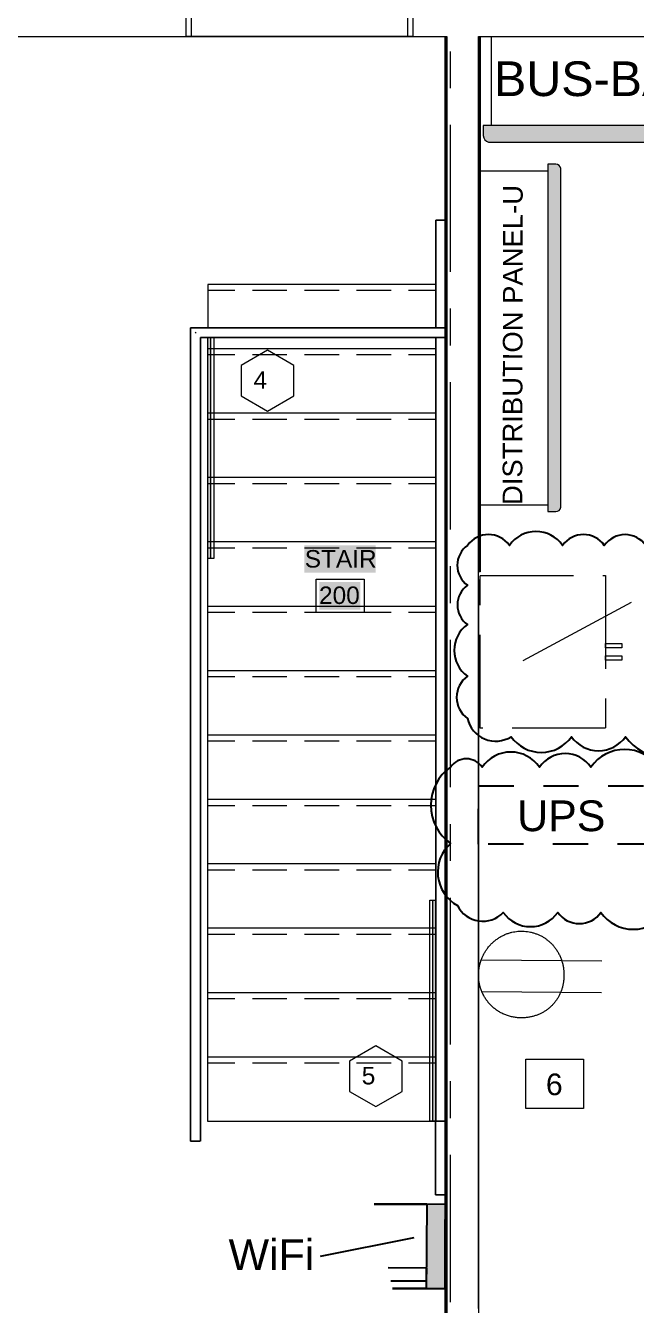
# Model space of a CAD drawing. Header units: inches. Extents: x 0.9 to 36.3, y 0.7 to 23.3.
# Drawn here: x 8.784 to 10.859, y 16.602 to 20.947 of the extents above; entities that cross this region are included whole.
import ezdxf

# ---------------------------------------------------------------- set-up
doc = ezdxf.new("R2010")
doc.units = ezdxf.units.IN
doc.linetypes.add('ACAD_ISO02W100', pattern=[15, 12, -3])
doc.linetypes.add('CENTER', pattern=[50.8, 31.75, -6.35, 6.35, -6.35])
for name, color, linetype, lineweight, true_color in [('Boarder for name', 7, 'Continuous', 5, 0x777777), ('Lights', 7, 'Continuous', 15, 0xff0a0a), ('Numbering Lights', 1, 'Continuous', 15, 0xff0000), ('PDF_Geometry', 7, 'Continuous', 9, 0x777777)]:
    doc.layers.add(name, color=color, linetype=linetype, lineweight=lineweight, true_color=true_color)
for name, color, linetype in [('Clouds', 250, 'Continuous'), ('PDF_Text', 7, 'Continuous'), ('UPS', 225, 'Continuous'), ('WIFI', 18, 'Continuous')]:
    doc.layers.add(name, color=color, linetype=linetype)
for name, color, linetype, lineweight in [('DG set', 18, 'Continuous', 15), ('Numbering Panels', 250, 'Continuous', 0), ('Numbering receptecles', 170, 'Continuous', 15), ('Panels', 12, 'Continuous', 9), ('Receptacles', 170, 'Continuous', 15)]:
    doc.layers.add(name, color=color, linetype=linetype, lineweight=lineweight)
doc.layers.add('PDF_Solid Fills', color=7, linetype='Continuous', true_color=0xffffff)
doc.styles.add('PDF Arial', font='arial.ttf')
doc.styles.get("Standard").update_dxf_attribs({"font": 'arial.ttf'})

msp = doc.modelspace()

# ---------------------------------------------------------------- hatches: boundary and pattern name
at = {"layer": 'Lights', "linetype": 'ByBlock', "ltscale": 0.001, "transparency": 33554559}
msp.add_hatch(color=256, dxfattribs=at).paths.add_polyline_path([(9.4121, 19.8875), (9.403, 19.8875), (9.403, 19.1375), (9.4121, 19.1375)])
h = msp.add_hatch(color=256, dxfattribs=at)
h.paths.add_polyline_path([(10.1779, 17.9776), (10.1663, 17.9776), (10.1663, 17.4443), (10.1779, 17.4443)])
h.paths.add_polyline_path([(10.1779, 17.4443), (10.1663, 17.4443), (10.1663, 17.4243), (10.1779, 17.4243)])
h.paths.add_polyline_path([(10.1779, 17.4243), (10.1663, 17.4243), (10.1663, 17.2276), (10.1779, 17.2276)])
at = {"layer": 'Panels', "ltscale": 6, "transparency": 33554559}
h = msp.add_hatch(dxfattribs=at)
h.set_pattern_fill('ANSI36', color=256, scale=0.005)
h.paths.add_polyline_path([(13.4091, 20.607), (10.3389, 20.607), (10.3389, 20.5724, 0.359329), (10.3568, 20.5514), (13.3912, 20.5514, 0.368033), (13.4091, 20.573)])
h.paths.add_polyline_path([(10.6027, 20.4619, 0.368033), (10.5854, 20.4761), (10.5584, 20.4761), (10.5584, 19.297), (10.5859, 19.297, 0.359329), (10.6027, 19.3112)])
at = {"layer": 'WIFI', "ltscale": 6, "transparency": 33554559}
h = msp.add_hatch(color=256, dxfattribs=at)
h.dxf.hatch_style = 1
h.set_gradient(color1=(153, 27, 30), color2=(0, 0, 0), tint=1)
h.paths.add_polyline_path([(10.2096, 16.8931), (10.2096, 16.9443), (10.147, 16.9451), (10.1455, 16.7287), (10.1466, 16.7287), (10.1458, 16.6849), (10.1452, 16.6849), (10.145, 16.6597), (10.2096, 16.6593)])

# ---------------------------------------------------------------- linework, layer by layer
at = {"layer": 'Boarder for name', "linetype": 'ByBlock'}
msp.add_lwpolyline([(9.7713, 19.0676), (9.9346, 19.0676), (9.9346, 18.9542), (9.7713, 18.9542)], close=True, dxfattribs=at)
at = {"layer": 'Clouds', "linetype": 'Continuous'}
msp.add_lwpolyline([(10.891, 19.1819, 0.520567), (10.75, 19.1819, 0.520567), (10.6083, 19.1819, 0.520567), (10.4275, 19.1819, 0.520567), (10.2856, 19.1819, 0.520567), (10.2856, 19.0468, 0.520567), (10.2856, 18.9133, 0.520567), (10.2856, 18.7381, 0.520567), (10.2856, 18.5942, 0.520567), (10.4335, 18.5326, 0.520567), (10.6386, 18.5326, 0.520567), (10.822, 18.5326, 0.520567), (11.0835, 18.5326, 0.520567)], format="xyb", dxfattribs=at)
msp.add_lwpolyline([(10.2279, 18.4296, 0.520567), (10.2279, 18.1701, 0.520567), (10.2512, 17.9593, 0.520567), (10.4067, 17.9359, 0.520567), (10.5921, 17.9359, 0.520567), (10.7385, 17.9359, 0.520567), (10.9585, 17.9359, 0.520567), (11.1266, 17.9359, 0.520567), (11.2948, 17.9359, 0.520567), (11.4754, 17.9359, 0.520567), (11.4828, 18.1273, 0.520567), (11.4817, 18.2818, 0.520567), (11.4694, 18.4391, 0.520567), (11.3263, 18.4337, 0.520567), (11.1073, 18.4296, 0.520567), (10.9336, 18.4296, 0.520567), (10.7047, 18.4296, 0.520567), (10.5298, 18.4296, 0.520567), (10.3347, 18.4296, 0.520567)], format="xyb", close=True, dxfattribs=at)
at = {"layer": 'DG set', "ltscale": 0.01}
msp.add_line((10.4747, 18.7909), (10.842, 18.9894), dxfattribs=at)
at = {"layer": 'DG set', "linetype": 'CENTER', "ltscale": 0.01}
for points in [[(10.3279, 19.08), (10.7545, 19.08), (10.7545, 18.5613), (10.3279, 18.5613)], [(10.8093, 18.8491), (10.8093, 18.8346), (10.7545, 18.8346), (10.7545, 18.8491)], [(10.8093, 18.8072), (10.8093, 18.7927), (10.7545, 18.7927), (10.7545, 18.8072)]]:
    msp.add_lwpolyline(points, close=True, dxfattribs=at)
at = {"layer": 'Lights', "linetype": 'ByBlock'}
for points in [[(9.403, 19.1375), (9.403, 19.8875), (9.4238, 19.8875), (9.4238, 19.1375)], [(10.1571, 17.2276), (10.1571, 17.9776), (10.1779, 17.9776), (10.1779, 17.2276)]]:
    msp.add_lwpolyline(points, close=True, dxfattribs=at)
for points in [[(9.4121, 19.8875), (9.4121, 19.1375)], [(10.1663, 17.9776), (10.1663, 17.2276)]]:
    msp.add_lwpolyline(points, dxfattribs=at)
at = {"layer": 'Numbering Lights', "linetype": 'ByBlock', "ltscale": 0.001}
for points in [[(9.606, 19.8447), (9.5166, 19.7931), (9.5166, 19.6898), (9.606, 19.6382), (9.6955, 19.6898), (9.6955, 19.7931)], [(9.9737, 17.4831), (9.8843, 17.4315), (9.8843, 17.3282), (9.9737, 17.2766), (10.0631, 17.3282), (10.0631, 17.4315)]]:
    msp.add_lwpolyline(points, close=True, dxfattribs=at)
at = {"layer": 'Numbering receptecles', "linetype": 'ByBlock', "ltscale": 0.001}
msp.add_lwpolyline([(10.4838, 17.4376), (10.6798, 17.4376), (10.6798, 17.2704), (10.4838, 17.2704)], close=True, dxfattribs=at)
at = {"layer": 'Panels', "linetype": 'ByBlock', "ltscale": 0.001}
for points in [[(13.3814, 20.9091), (13.3814, 20.607), (10.3667, 20.607), (10.3667, 20.9091)], [(10.3246, 20.4541), (10.5584, 20.4541), (10.5584, 19.319), (10.3246, 19.319)]]:
    msp.add_lwpolyline(points, close=True, dxfattribs=at)
for points in [[(13.4091, 20.573), (13.4091, 20.607), (10.3389, 20.607), (10.3389, 20.5724)], [(10.5854, 20.4761), (10.5584, 20.4761), (10.5584, 19.297), (10.5859, 19.297)]]:
    msp.add_lwpolyline(points, dxfattribs=at)
for points in [[(10.3389, 20.573, 0.368033), (10.3568, 20.5514), (13.3912, 20.5514, 0.368033), (13.4091, 20.573), (13.4091, 20.5724)], [(10.5854, 19.297, 0.368033), (10.6027, 19.3112), (10.6027, 20.4619, 0.368033), (10.5854, 20.4761), (10.5859, 20.4761)]]:
    msp.add_lwpolyline(points, format="xyb", dxfattribs=at)
at = {"layer": 'PDF_Geometry', "linetype": 'ByBlock'}
for p, q in [((10.0996, 21.0925), (10.0996, 20.9091)), ((10.0996, 20.9091), (10.2146, 20.9091)), ((10.2146, 20.9091), (10.2146, 16.591)), ((10.3229, 16.591), (10.3229, 20.9091)), ((10.3229, 20.9091), (12.7828, 20.9091)), ((10.3229, 19.0659), (10.3229, 15.5944))]:
    msp.add_line(p, q, dxfattribs=at)
for points in [[(4.0048, 15.566), (4.3715, 15.566), (4.3715, 15.7227), (4.4298, 15.7227), (4.4298, 17.0826), (8.223, 17.0826), (8.223, 17.1826), (4.4298, 17.1826), (4.4298, 19.4375), (4.3882, 19.4375), (4.3882, 19.4775), (4.3882, 20.9091), (9.3296, 20.9091), (9.3296, 21.0925), (4.0048, 21.0925)], [(9.378, 17.1593), (9.378, 19.8875), (10.2096, 19.8875), (9.378, 19.8875), (9.378, 17.1593), (9.3446, 17.1593), (9.3446, 19.9209), (10.2096, 19.9209), (10.2096, 20.9091)], [(10.0829, 20.9091), (9.3463, 20.9091)], [(10.2146, 20.9091), (10.2146, 16.341), (10.2113, 16.341), (10.2113, 20.9091), (10.2113, 16.341)], [(10.3279, 20.9091), (10.3279, 19.0926), (10.3262, 19.0926), (10.3246, 19.0926), (10.3229, 19.0926), (10.3229, 20.9091)], [(10.3246, 20.9091), (10.3246, 19.0926), (10.3246, 20.9091)], [(10.2279, 20.7342), (10.2279, 20.8592)], [(10.2279, 20.1108), (10.2279, 20.6092)], [(10.1779, 20.2858), (10.1779, 19.9209), (10.1779, 20.2858), (10.2096, 20.2858)], [(10.1779, 20.0675), (9.403, 20.0675), (9.403, 19.9209)], [(9.4946, 20.0475), (9.403, 20.0475)], [(9.6713, 20.0475), (9.5546, 20.0475)], [(9.8496, 20.0475), (9.7313, 20.0475)], [(10.0263, 20.0475), (9.9079, 20.0475)], [(10.1779, 20.0475), (10.0846, 20.0475)], [(10.2279, 19.8609), (10.2279, 19.9859)], [(10.2096, 18.2259), (10.2096, 17.226), (10.2096, 18.2443), (10.2096, 19.8875), (10.2096, 19.9209), (9.3446, 19.9209), (9.3446, 17.1593)], [(9.363, 19.9025), (9.3613, 19.9042), (9.3596, 19.9059)], [(10.1763, 17.226), (9.403, 17.226), (9.403, 17.4443), (9.403, 17.6626), (9.403, 17.8826), (9.403, 18.1009), (9.403, 18.3193), (9.403, 18.5376), (9.403, 18.7559), (9.403, 18.9742), (9.403, 19.1942), (9.403, 19.4125), (9.403, 19.6309), (9.403, 19.8492), (9.403, 19.8875)], [(10.1779, 19.8492), (9.403, 19.8492)], [(9.4946, 19.8292), (9.403, 19.8292)], [(9.6713, 19.8292), (9.5546, 19.8292)], [(9.8496, 19.8292), (9.7313, 19.8292)], [(10.0263, 19.8292), (9.9079, 19.8292)], [(10.1779, 19.8292), (10.0846, 19.8292)], [(10.2279, 19.2359), (10.2279, 19.7359)], [(10.1779, 19.6309), (9.403, 19.6309)], [(9.4946, 19.6092), (9.403, 19.6092)], [(9.6713, 19.6092), (9.5546, 19.6092)], [(9.8496, 19.6092), (9.7313, 19.6092)], [(10.0263, 19.6092), (9.9079, 19.6092)], [(10.1779, 19.6092), (10.0846, 19.6092)], [(10.1779, 19.4125), (9.403, 19.4125)], [(9.4946, 19.3909), (9.403, 19.3909)], [(9.6713, 19.3909), (9.5546, 19.3909)], [(9.8496, 19.3909), (9.7313, 19.3909)], [(10.0263, 19.3909), (9.9079, 19.3909)], [(10.1779, 19.3909), (10.0846, 19.3909)], [(10.1779, 19.1942), (9.403, 19.1942)], [(9.4946, 19.1726), (9.403, 19.1726)], [(9.6713, 19.1726), (9.5546, 19.1726)], [(9.8496, 19.1726), (9.7313, 19.1726)], [(10.0263, 19.1726), (9.9079, 19.1726)], [(10.1779, 19.1726), (10.0846, 19.1726)], [(10.2279, 18.9859), (10.2279, 19.1109)], [(10.3246, 19.0926), (10.3246, 19.0926)], [(10.1779, 18.9742), (9.403, 18.9742)], [(9.4946, 18.9542), (9.403, 18.9542)], [(9.6713, 18.9542), (9.5546, 18.9542)], [(9.8496, 18.9542), (9.7313, 18.9542)], [(10.0263, 18.9542), (9.9079, 18.9542)], [(10.1779, 18.9542), (10.0846, 18.9542)], [(10.2279, 18.3609), (10.2279, 18.8609)], [(10.1779, 18.7559), (9.403, 18.7559)], [(9.4946, 18.7359), (9.403, 18.7359)], [(9.6713, 18.7359), (9.5546, 18.7359)], [(9.8496, 18.7359), (9.7313, 18.7359)], [(10.0263, 18.7359), (9.9079, 18.7359)], [(10.1779, 18.7359), (10.0846, 18.7359)], [(10.1779, 18.5376), (9.403, 18.5376)], [(9.4946, 18.5176), (9.403, 18.5176)], [(9.6713, 18.5176), (9.5546, 18.5176)], [(9.8496, 18.5176), (9.7313, 18.5176)], [(10.0263, 18.5176), (9.9079, 18.5176)], [(10.1779, 18.5176), (10.0846, 18.5176)], [(10.1779, 18.3193), (9.403, 18.3193)], [(9.4946, 18.2976), (9.403, 18.2976)], [(9.6713, 18.2976), (9.5546, 18.2976)], [(9.8496, 18.2976), (9.7313, 18.2976)], [(10.0263, 18.2976), (9.9079, 18.2976)], [(10.1779, 18.2976), (10.0846, 18.2976)], [(10.2279, 18.1109), (10.2279, 18.2359)], [(10.1779, 18.1009), (9.403, 18.1009)], [(9.4946, 18.0793), (9.403, 18.0793)], [(9.6713, 18.0793), (9.5546, 18.0793)], [(9.8496, 18.0793), (9.7313, 18.0793)], [(10.0263, 18.0793), (9.9079, 18.0793)], [(10.1779, 18.0793), (10.0846, 18.0793)], [(10.2279, 17.4876), (10.2279, 17.9859)], [(10.1779, 17.8826), (9.403, 17.8826)], [(9.4946, 17.8609), (9.403, 17.8609)], [(9.6713, 17.8609), (9.5546, 17.8609)], [(9.8496, 17.8609), (9.7313, 17.8609)], [(10.0263, 17.8609), (9.9079, 17.8609)], [(10.1779, 17.8609), (10.0846, 17.8609)], [(10.1779, 17.6626), (9.403, 17.6626)], [(9.4946, 17.6426), (9.403, 17.6426)], [(9.6713, 17.6426), (9.5546, 17.6426)], [(9.8496, 17.6426), (9.7313, 17.6426)], [(10.0263, 17.6426), (9.9079, 17.6426)], [(10.1779, 17.6426), (10.0846, 17.6426)], [(10.1779, 17.4443), (9.403, 17.4443)], [(9.4946, 17.4243), (9.403, 17.4243)], [(9.6713, 17.4243), (9.5546, 17.4243)], [(9.8496, 17.4243), (9.7313, 17.4243)], [(10.0263, 17.4243), (9.9079, 17.4243)], [(10.1779, 17.4243), (10.0846, 17.4243)], [(10.2279, 17.2376), (10.2279, 17.3626)], [(10.2096, 16.9776), (10.2096, 17.2276), (10.1763, 17.2276), (10.1763, 16.9776), (10.2096, 16.9776), (10.2096, 17.226), (10.1779, 17.226)], [(10.1946, 17.226), (10.1929, 17.226)], [(10.2129, 16.341), (10.2113, 16.341), (10.2096, 16.341), (10.2096, 16.9776), (10.2096, 17.226)], [(10.2279, 16.6127), (10.2279, 17.1126)]]:
    msp.add_lwpolyline(points, dxfattribs=at)
for points in [[(9.3463, 20.9091), (9.3296, 20.9091), (9.3296, 21.0925), (9.2963, 21.0925), (9.2963, 21.1091), (9.3463, 21.1091)], [(10.0829, 21.1091), (10.1329, 21.1091), (10.1329, 21.0925), (10.0996, 21.0925), (10.0996, 20.9091), (10.0829, 20.9091)], [(10.0996, 20.9091), (9.3296, 20.9091)], [(10.1779, 20.2858), (10.1796, 20.2858), (10.1813, 20.2858), (10.1846, 20.2858), (10.1896, 20.2858), (10.1929, 20.2858), (10.1979, 20.2858), (10.2013, 20.2858), (10.2046, 20.2858), (10.2079, 20.2858), (10.2096, 20.2858), (10.2079, 20.2858), (10.2046, 20.2858), (10.2013, 20.2858), (10.1979, 20.2858), (10.1929, 20.2858), (10.1896, 20.2858), (10.1846, 20.2858), (10.1813, 20.2858), (10.1796, 20.2858)], [(10.2096, 19.9209), (10.2096, 19.9192), (10.2096, 19.9159), (10.2096, 19.9125), (10.2096, 19.9092), (10.2096, 19.9042), (10.2096, 19.9009), (10.2096, 19.8959), (10.2096, 19.8925), (10.2096, 19.8909), (10.2096, 19.8892), (10.2096, 19.8909), (10.2096, 19.8925), (10.2096, 19.8959), (10.2096, 19.9009), (10.2096, 19.9042), (10.2096, 19.9092), (10.2096, 19.9125), (10.2096, 19.9159), (10.2096, 19.9192)], [(10.2096, 19.9142), (10.2096, 19.9125), (10.2096, 19.9092), (10.2096, 19.9075), (10.2096, 19.9042), (10.2096, 19.9025), (10.2096, 19.8992), (10.2096, 19.8975), (10.2096, 19.8959), (10.2096, 19.8942), (10.2096, 19.8959), (10.2096, 19.8975), (10.2096, 19.8992), (10.2096, 19.9025), (10.2096, 19.9042), (10.2096, 19.9075), (10.2096, 19.9092), (10.2096, 19.9125)], [(10.1779, 17.2276), (10.1779, 19.8875)], [(10.1763, 16.9776), (10.1763, 17.2276)], [(10.1996, 17.2276), (10.1979, 17.2276), (10.1929, 17.2276), (10.1896, 17.2276), (10.1879, 17.2276), (10.1896, 17.2276), (10.1929, 17.2276), (10.1979, 17.2276)], [(9.3446, 17.1593), (9.3463, 17.1593), (9.3496, 17.1593), (9.353, 17.1593), (9.3563, 17.1593), (9.3613, 17.1593), (9.3646, 17.1593), (9.3696, 17.1593), (9.373, 17.1593), (9.3746, 17.1593), (9.3763, 17.1593), (9.3746, 17.1593), (9.373, 17.1593), (9.3696, 17.1593), (9.3646, 17.1593), (9.3613, 17.1593), (9.3563, 17.1593), (9.353, 17.1593), (9.3496, 17.1593), (9.3463, 17.1593)], [(9.3513, 17.1593), (9.353, 17.1593), (9.3563, 17.1593), (9.358, 17.1593), (9.3613, 17.1593), (9.363, 17.1593), (9.3663, 17.1593), (9.368, 17.1593), (9.3696, 17.1593), (9.3713, 17.1593), (9.3696, 17.1593), (9.368, 17.1593), (9.3663, 17.1593), (9.363, 17.1593), (9.3613, 17.1593), (9.358, 17.1593), (9.3563, 17.1593), (9.353, 17.1593)], [(10.1779, 16.9776), (10.1796, 16.9776), (10.1813, 16.9776), (10.1846, 16.9776), (10.1896, 16.9776), (10.1929, 16.9776), (10.1979, 16.9776), (10.2013, 16.9776), (10.2046, 16.9776), (10.2079, 16.9776), (10.2096, 16.9776), (10.2079, 16.9776), (10.2046, 16.9776), (10.2013, 16.9776), (10.1979, 16.9776), (10.1929, 16.9776), (10.1896, 16.9776), (10.1846, 16.9776), (10.1813, 16.9776), (10.1796, 16.9776)], [(10.1779, 16.9776), (10.1796, 16.9776), (10.1813, 16.9776), (10.1846, 16.9776), (10.1896, 16.9776), (10.1929, 16.9776), (10.1979, 16.9776), (10.2013, 16.9776), (10.2046, 16.9776), (10.2079, 16.9776), (10.2096, 16.9776), (10.2079, 16.9776), (10.2046, 16.9776), (10.2013, 16.9776), (10.1979, 16.9776), (10.1929, 16.9776), (10.1896, 16.9776), (10.1846, 16.9776), (10.1813, 16.9776), (10.1796, 16.9776)]]:
    msp.add_lwpolyline(points, close=True, dxfattribs=at)
at = {"layer": 'PDF_Solid Fills', "linetype": 'ByBlock', "transparency": 33554559}
for points in [[(9.7313, 19.0892), (9.9729, 19.0892), (9.7313, 19.1826), (9.9729, 19.1826)], [(9.7813, 18.9642), (9.9213, 18.9642), (9.7813, 19.0576), (9.9213, 19.0576)]]:
    msp.add_solid(points, dxfattribs=at)
at = {"layer": 'Receptacles', "linetype": 'ByBlock'}
for points in [[(10.742, 17.7703), (10.3317, 17.7742)], [(10.741, 17.6625), (10.3342, 17.6664)]]:
    msp.add_lwpolyline(points, dxfattribs=at)
msp.add_rational_spline([(10.3229, 17.7245), (10.3223, 17.6854), (10.3368, 17.6491), (10.3642, 17.6213), (10.3915, 17.5934), (10.4275, 17.5782), (10.4666, 17.5781), (10.5495, 17.5773), (10.6123, 17.6389), (10.613, 17.7218), (10.6138, 17.8046), (10.5523, 17.8715), (10.4694, 17.8723), (10.3906, 17.8731), (10.3237, 17.8074), (10.3229, 17.7245)], [1, 0.948448710105, 0.948448710105, 1, 0.948448710105, 0.948448710105, 1, 1, 1, 1, 1, 1, 1, 1, 1, 1], degree=3, knots=[0, 0, 0, 0, 0.79168, 0.79168, 0.79168, 1.583359, 1.583359, 1.583359, 2.583359, 2.583359, 2.583359, 3.583359, 3.583359, 3.583359, 4.583359, 4.583359, 4.583359, 4.583359], dxfattribs=at)
at = {"layer": 'UPS', "linetype": 'ACAD_ISO02W100', "ltscale": 0.01}
msp.add_lwpolyline([(10.9154, 18.3654), (10.9154, 18.1679), (10.3229, 18.1679), (10.3229, 18.3654)], close=True, dxfattribs=at)
at = {"layer": 'WIFI', "linetype": 'ByBlock'}
for p, q in [((9.9681, 16.9455), (10.147, 16.9451)), ((10.147, 16.9451), (9.9681, 16.9455)), ((10.147, 16.9451), (10.145, 16.6597)), ((10.2096, 16.9443), (10.147, 16.9451)), ((10.2097, 16.9152), (10.209, 16.6904)), ((10.2096, 16.6593), (10.2096, 16.8931)), ((10.1466, 16.7287), (10.0154, 16.7291)), ((10.1458, 16.6849), (10.1466, 16.7287)), ((10.025, 16.6855), (10.1458, 16.6849)), ((10.0306, 16.6597), (10.145, 16.6597)), ((10.145, 16.6597), (10.0306, 16.6597)), ((10.145, 16.6597), (10.2096, 16.6593))]:
    msp.add_line(p, q, dxfattribs=at)
at = {"layer": 'WIFI', "ltscale": 6}
msp.add_line((9.7863, 16.7689), (10.104, 16.8323), dxfattribs=at)

# ---------------------------------------------------------------- texts
at = {"layer": 'Numbering Lights', "linetype": 'ByBlock', "ltscale": 0.001}
for s, p in [('4', (9.5582, 19.7137)), ('5', (9.9259, 17.3521))]:
    msp.add_text(s, height=0.0596, dxfattribs=at).set_placement(p)
at = {"layer": 'Numbering Panels', "linetype": 'ByBlock', "ltscale": 0.001}
msp.add_text('BUS-BAR Chamber 208 V, 3 Phase, 4W', height=0.117779, dxfattribs=at).set_placement((10.3752, 20.7074))
msp.add_text('DISTRIBUTION PANEL-U', height=0.066662, rotation=89.9194, dxfattribs=at).set_placement((10.4713, 19.319))
at = {"layer": 'Numbering receptecles', "linetype": 'ByBlock', "ltscale": 0.001}
msp.add_text('6', height=0.0733, dxfattribs=at).set_placement((10.5516, 17.3156))
at = {"layer": 'PDF_Text', "linetype": 'ByBlock', "char_height": 0.05939, "attachment_point": 4, "style": 'PDF Arial'}
for s, insert in [('STAIR', (9.7323, 19.136)), ('200', (9.7808, 19.0123))]:
    msp.add_mtext(s, dxfattribs=dict(at, insert=insert))
at = {"layer": 'UPS', "linetype": 'ACAD_ISO02W100', "ltscale": 0.01, "insert": (10.46, 18.3162), "char_height": 0.10441, "width": 0.287676, "attachment_point": 1}
msp.add_mtext('\\pxqc;UPS', dxfattribs=at)
at = {"layer": 'WIFI', "linetype": 'ACAD_ISO02W100', "ltscale": 0.01, "insert": (9.4735, 16.8261), "char_height": 0.10441, "width": 1.101741, "attachment_point": 1}
msp.add_mtext('\\pxql;WiFi', dxfattribs=at)

doc.saveas('drawing.dxf')
